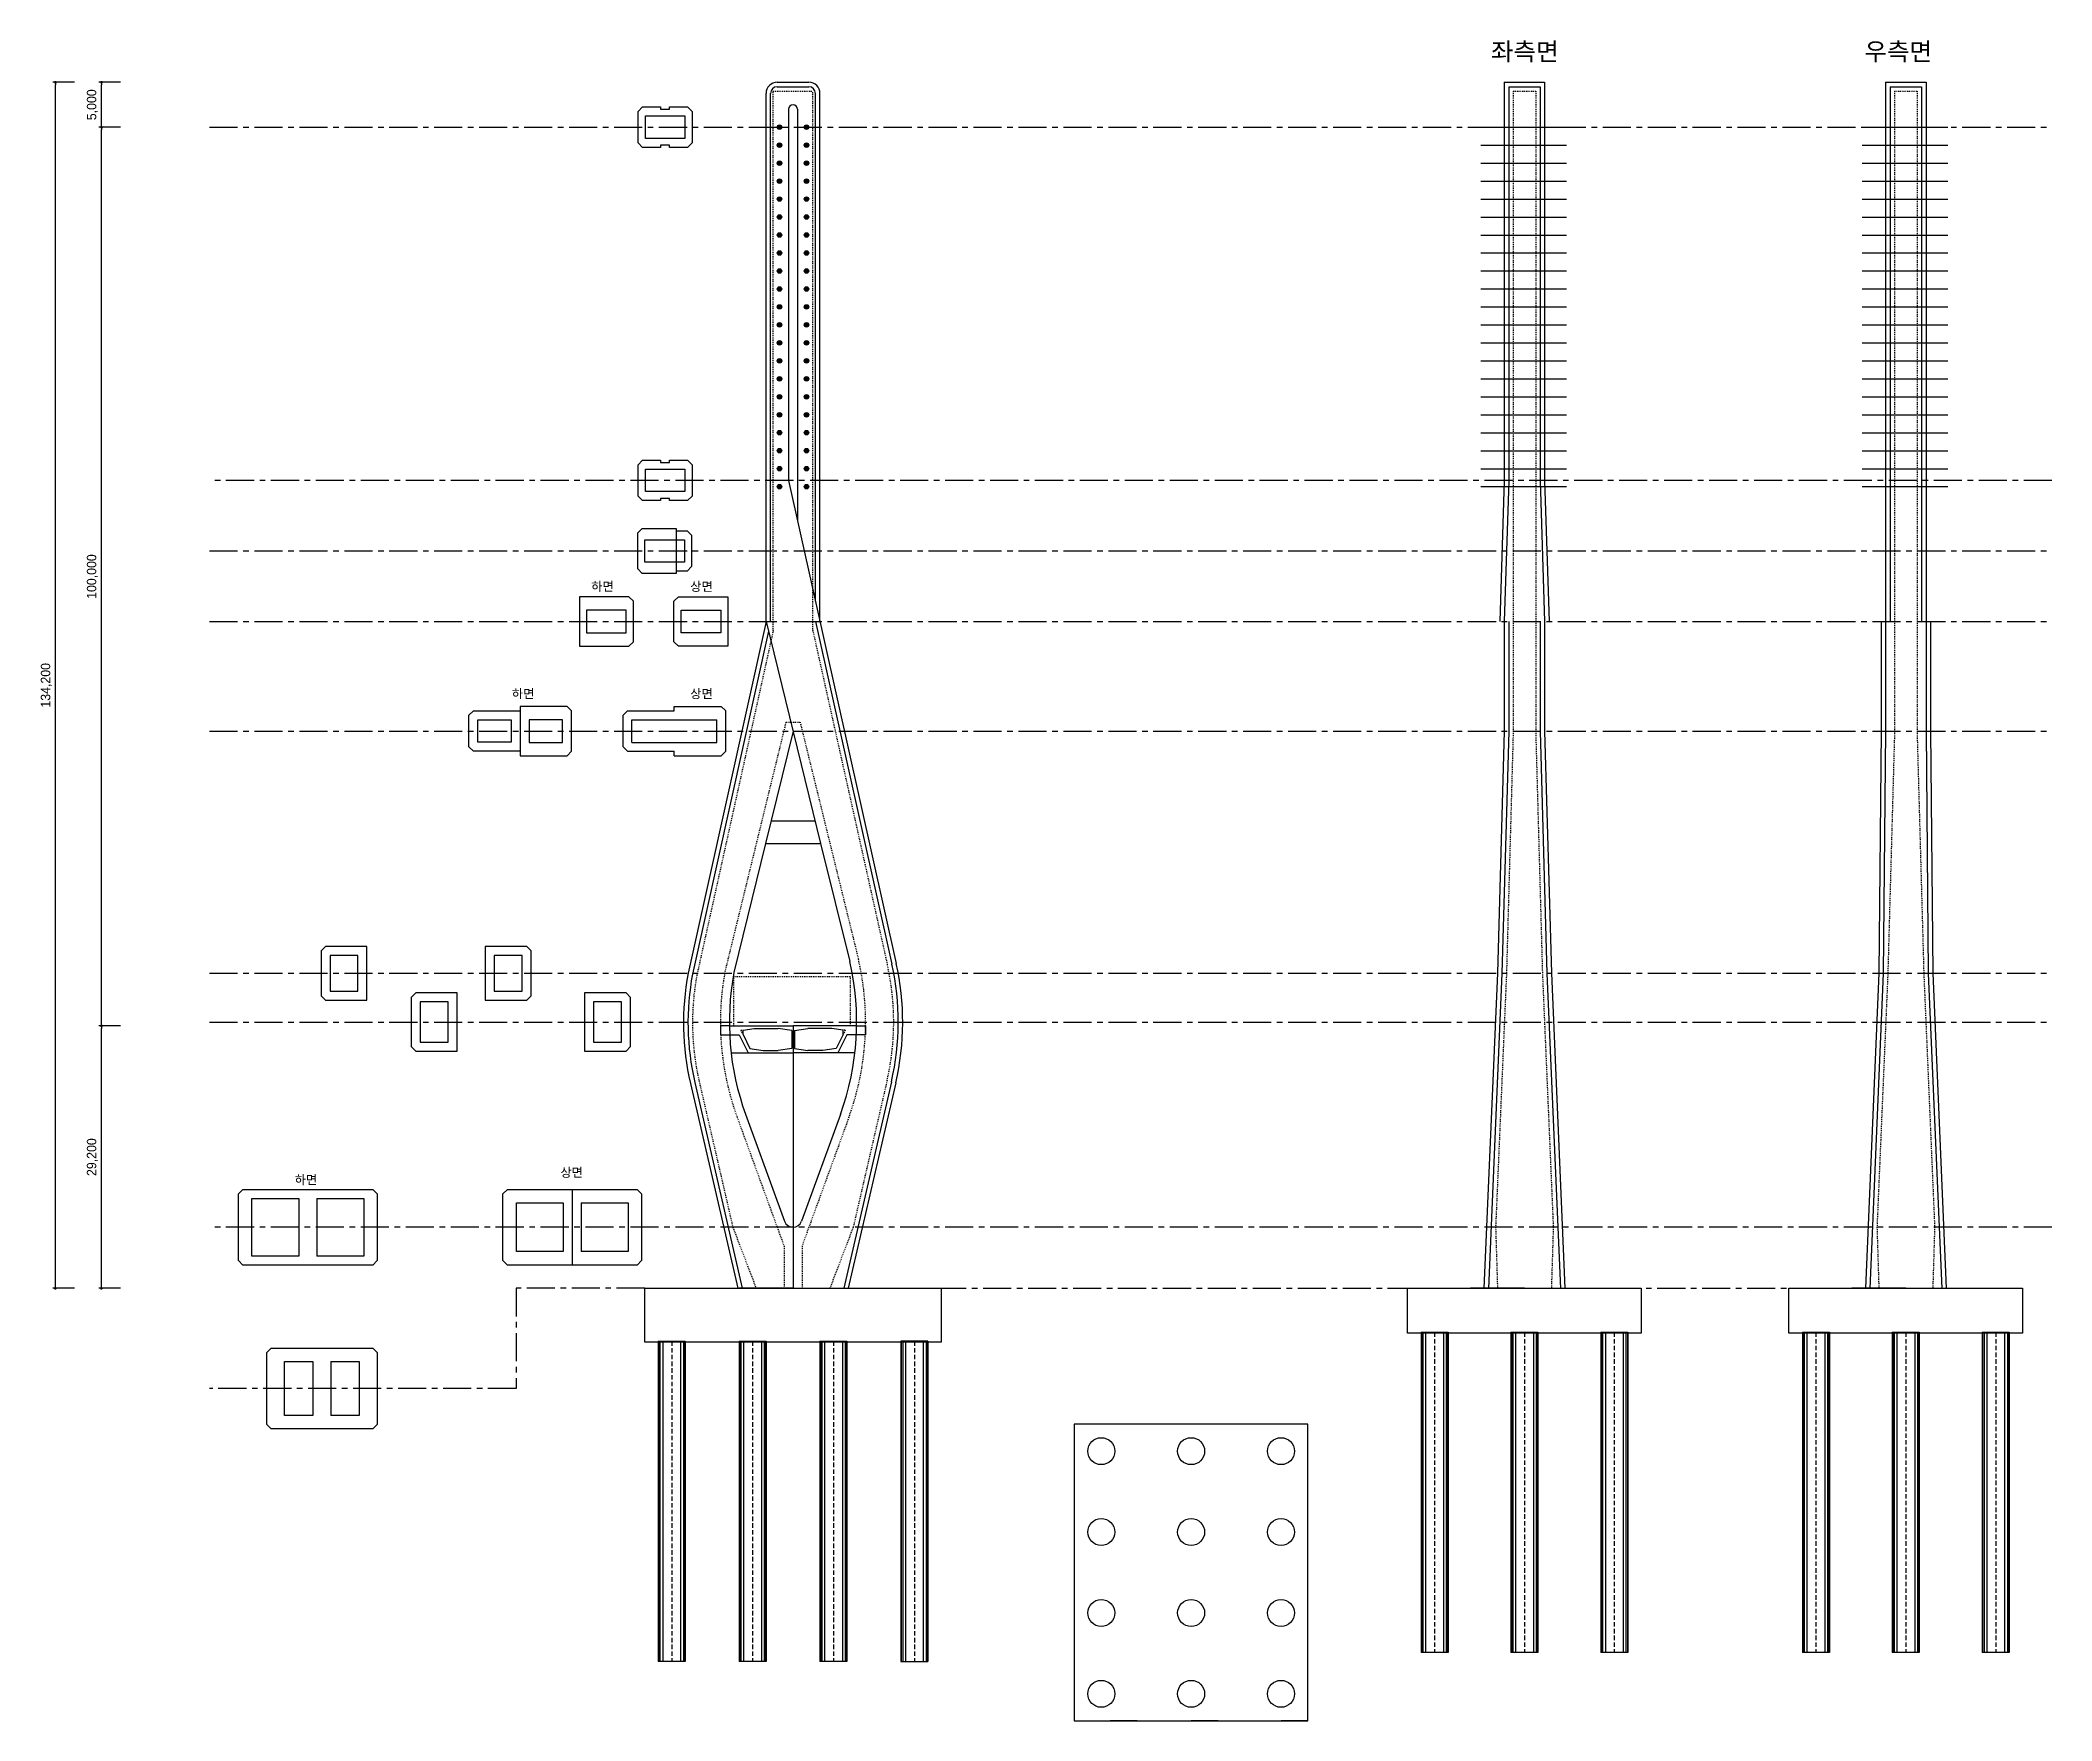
# Model space of a CAD drawing. Header units: millimetres. Extents: x 1989 to 2213, y 1709 to 1896.
import ezdxf

# ---------------------------------------------------------------- set-up
doc = ezdxf.new("R2010")
doc.units = ezdxf.units.MM
for name, pattern in [('A-DASHD01', [0.75, 0.5, -0.25]), ('CENTER', [2, 1.25, -0.25, 0.25, -0.25]), ('D_CENTER', [1.85, 1.5, -0.15, 0.05, -0.15]), ('HIDDEN', [0.375, 0.25, -0.125])]:
    doc.linetypes.add(name, pattern=pattern)
for name, color, linetype in [("000-구조-con'c-01", 4, 'Continuous'), ('CS-CNTL', 1, 'D_CENTER'), ('CS-PATT', 1, 'Continuous'), ('CS-SYMB', 3, 'Continuous'), ('DIM', 1, 'Continuous'), ('DIM1', 1, 'Continuous'), ('T', 7, 'Continuous')]:
    doc.layers.add(name, color=color, linetype=linetype)
doc.styles.add('돋움', font='Dotum.TTF')
doc.dimstyles.new('일반도면_0100', dxfattribs={"dimscale": 0.003, "dimtxt": 350, "dimasz": 100, "dimexe": 100, "dimexo": 1000, "dimgap": 125, "dimtad": 1, "dimdec": 0, "dimlfac": 1000, "dimzin": 0, "dimdsep": 46, "dimlunit": 6, "dimtxsty": '돋움', "dimblk": 'DOT', "dimcen": -500, "dimclrd": 1, "dimclre": 1, "dimclrt": 2, "dimadec": 8, "dimazin": 0, "dimtfac": 1, "dimtdec": 0, "dimtix": 1, "dimtmove": 2, "dimatfit": 3, "dimfxl": 1, "dimtolj": 1, "dimtzin": 0, "dimarcsym": 0})

# ---------------------------------------------------------------- blocks, each defined once
blk = doc.blocks.new('_Dot')
at = {"layer": 'DIM'}
blk.add_line((0, 0), (-1, 0), dxfattribs=at)
at = {"layer": 'DIM', "const_width": 0.5}
blk.add_lwpolyline([(-0.25, 0, 1), (0.25, 0, 1)], format="xyb", close=True, dxfattribs=at)
blk = doc.blocks.new('*D7')
at = {"layer": 'DIM1', "color": 1, "lineweight": -2, "transparency": 16777216}
for p, q in [((1998.12, 1786.34), (1995.71, 1786.34)), ((1996.01, 1757.44), (1996.01, 1786.04)), ((1998.12, 1757.14), (1995.71, 1757.14))]:
    blk.add_line(p, q, dxfattribs=at)
at = {"layer": 'DIM1', "color": 1, "lineweight": -2, "transparency": 16777216, "xscale": 0.3, "yscale": 0.3, "zscale": 0.3}
for p, rotation in [((1996.01, 1786.34), 90), ((1996.01, 1757.14), 270)]:
    blk.add_blockref('_Dot', p, dxfattribs=dict(at, rotation=rotation))
at = {"layer": 'DIM1', "color": 2, "transparency": 16777216, "insert": (1995.01, 1771.74), "char_height": 1.05, "attachment_point": 5, "rotation": 90, "style": '돋움'}
blk.add_mtext('\\A1;29,200', dxfattribs=at)
blk = doc.blocks.new('*D8')
at = {"layer": 'DIM1', "color": 1, "lineweight": -2, "transparency": 16777216}
for p, q in [((1998.12, 1891.34), (1995.71, 1891.34)), ((1996.01, 1886.64), (1996.01, 1891.04)), ((1998.12, 1886.34), (1995.71, 1886.34))]:
    blk.add_line(p, q, dxfattribs=at)
at = {"layer": 'DIM1', "color": 1, "lineweight": -2, "transparency": 16777216, "xscale": 0.3, "yscale": 0.3, "zscale": 0.3}
for p, rotation in [((1996.01, 1891.34), 90), ((1996.01, 1886.34), 270)]:
    blk.add_blockref('_Dot', p, dxfattribs=dict(at, rotation=rotation))
at = {"layer": 'DIM1', "color": 2, "transparency": 16777216, "insert": (1995.01, 1888.84), "char_height": 1.05, "attachment_point": 5, "rotation": 90, "style": '돋움'}
blk.add_mtext('\\A1;5,000', dxfattribs=at)
blk = doc.blocks.new('*D9')
at = {"layer": 'DIM1', "color": 1, "lineweight": -2, "transparency": 16777216}
for p, q in [((1993.01, 1891.34), (1990.59, 1891.34)), ((1990.89, 1757.44), (1990.89, 1891.04)), ((1993.01, 1757.14), (1990.59, 1757.14))]:
    blk.add_line(p, q, dxfattribs=at)
at = {"layer": 'DIM1', "color": 1, "lineweight": -2, "transparency": 16777216, "xscale": 0.3, "yscale": 0.3, "zscale": 0.3}
for p, rotation in [((1990.89, 1891.34), 90), ((1990.89, 1757.14), 270)]:
    blk.add_blockref('_Dot', p, dxfattribs=dict(at, rotation=rotation))
at = {"layer": 'DIM1', "color": 2, "transparency": 16777216, "insert": (1989.89, 1824.24), "char_height": 1.05, "attachment_point": 5, "rotation": 90, "style": '돋움'}
blk.add_mtext('\\A1;134,200', dxfattribs=at)
blk = doc.blocks.new('*D10')
at = {"layer": 'DIM1', "color": 1, "lineweight": -2, "transparency": 16777216}
for p, q in [((1998.12, 1886.34), (1995.71, 1886.34)), ((1996.01, 1786.64), (1996.01, 1886.04)), ((1998.12, 1786.34), (1995.71, 1786.34))]:
    blk.add_line(p, q, dxfattribs=at)
at = {"layer": 'DIM1', "color": 1, "lineweight": -2, "transparency": 16777216, "xscale": 0.3, "yscale": 0.3, "zscale": 0.3}
for p, rotation in [((1996.01, 1886.34), 90), ((1996.01, 1786.34), 270)]:
    blk.add_blockref('_Dot', p, dxfattribs=dict(at, rotation=rotation))
at = {"layer": 'DIM1', "color": 2, "transparency": 16777216, "insert": (1995.01, 1836.34), "char_height": 1.05, "attachment_point": 5, "rotation": 90, "style": '돋움'}
blk.add_mtext('\\A1;100,000', dxfattribs=at)

msp = doc.modelspace()

# ---------------------------------------------------------------- hatches: boundary and pattern name
h = msp.add_hatch(color=6)
h.dxf.hatch_style = 1
edge = h.paths.add_edge_path()
edge.add_arc((2071.4516, 1886.3447), 0.25, 0, 360)
h = msp.add_hatch(color=6)
h.dxf.hatch_style = 1
edge = h.paths.add_edge_path()
edge.add_arc((2074.4516, 1886.3447), 0.25, 0, 360)
h = msp.add_hatch(color=6)
h.dxf.hatch_style = 1
edge = h.paths.add_edge_path()
edge.add_arc((2071.4516, 1884.3447), 0.25, 0, 360)
h = msp.add_hatch(color=6)
h.dxf.hatch_style = 1
edge = h.paths.add_edge_path()
edge.add_arc((2074.4516, 1884.3447), 0.25, 180, 540, ccw=False)
h = msp.add_hatch(color=6)
h.dxf.hatch_style = 1
edge = h.paths.add_edge_path()
edge.add_arc((2071.4516, 1882.3447), 0.25, 0, 360)
h = msp.add_hatch(color=6)
h.dxf.hatch_style = 1
edge = h.paths.add_edge_path()
edge.add_arc((2074.4516, 1882.3447), 0.25, 180, 540, ccw=False)
h = msp.add_hatch(color=6)
h.dxf.hatch_style = 1
edge = h.paths.add_edge_path()
edge.add_arc((2071.4516, 1880.3447), 0.25, 0, 360)
h = msp.add_hatch(color=6)
h.dxf.hatch_style = 1
edge = h.paths.add_edge_path()
edge.add_arc((2074.4516, 1880.3447), 0.25, 180, 540, ccw=False)
h = msp.add_hatch(color=6)
h.dxf.hatch_style = 1
edge = h.paths.add_edge_path()
edge.add_arc((2071.4516, 1878.3447), 0.25, 0, 360)
h = msp.add_hatch(color=6)
h.dxf.hatch_style = 1
edge = h.paths.add_edge_path()
edge.add_arc((2074.4516, 1878.3447), 0.25, 180, 540, ccw=False)
h = msp.add_hatch(color=6)
h.dxf.hatch_style = 1
edge = h.paths.add_edge_path()
edge.add_arc((2071.4516, 1876.3447), 0.25, 0, 360)
h = msp.add_hatch(color=6)
h.dxf.hatch_style = 1
edge = h.paths.add_edge_path()
edge.add_arc((2074.4516, 1876.3447), 0.25, 180, 540, ccw=False)
h = msp.add_hatch(color=6)
h.dxf.hatch_style = 1
edge = h.paths.add_edge_path()
edge.add_arc((2071.4516, 1874.3447), 0.25, 0, 360)
h = msp.add_hatch(color=6)
h.dxf.hatch_style = 1
edge = h.paths.add_edge_path()
edge.add_arc((2074.4516, 1874.3447), 0.25, 180, 540, ccw=False)
h = msp.add_hatch(color=6)
h.dxf.hatch_style = 1
edge = h.paths.add_edge_path()
edge.add_arc((2071.4516, 1872.3447), 0.25, 0, 360)
h = msp.add_hatch(color=6)
h.dxf.hatch_style = 1
edge = h.paths.add_edge_path()
edge.add_arc((2074.4516, 1872.3447), 0.25, 180, 540, ccw=False)
h = msp.add_hatch(color=6)
h.dxf.hatch_style = 1
edge = h.paths.add_edge_path()
edge.add_arc((2071.4516, 1870.3447), 0.25, 0, 360)
h = msp.add_hatch(color=6)
h.dxf.hatch_style = 1
edge = h.paths.add_edge_path()
edge.add_arc((2074.4516, 1870.3447), 0.25, 180, 540, ccw=False)
h = msp.add_hatch(color=6)
h.dxf.hatch_style = 1
edge = h.paths.add_edge_path()
edge.add_arc((2071.4516, 1868.3447), 0.25, 0, 360)
h = msp.add_hatch(color=6)
h.dxf.hatch_style = 1
edge = h.paths.add_edge_path()
edge.add_arc((2071.4516, 1866.3447), 0.25, 0, 360)
h = msp.add_hatch(color=6)
h.dxf.hatch_style = 1
edge = h.paths.add_edge_path()
edge.add_arc((2074.4516, 1868.3447), 0.25, 180, 540, ccw=False)
h = msp.add_hatch(color=6)
h.dxf.hatch_style = 1
edge = h.paths.add_edge_path()
edge.add_arc((2074.4516, 1866.3447), 0.25, 180, 540, ccw=False)
h = msp.add_hatch(color=6)
h.dxf.hatch_style = 1
edge = h.paths.add_edge_path()
edge.add_arc((2071.4516, 1864.3447), 0.25, 0, 360)
h = msp.add_hatch(color=6)
h.dxf.hatch_style = 1
edge = h.paths.add_edge_path()
edge.add_arc((2074.4516, 1864.3447), 0.25, 180, 540, ccw=False)
h = msp.add_hatch(color=6)
h.dxf.hatch_style = 1
edge = h.paths.add_edge_path()
edge.add_arc((2071.4516, 1862.3447), 0.25, 0, 360)
h = msp.add_hatch(color=6)
h.dxf.hatch_style = 1
edge = h.paths.add_edge_path()
edge.add_arc((2074.4516, 1862.3447), 0.25, 180, 540, ccw=False)
h = msp.add_hatch(color=6)
h.dxf.hatch_style = 1
edge = h.paths.add_edge_path()
edge.add_arc((2071.4516, 1860.3447), 0.25, 0, 360)
h = msp.add_hatch(color=6)
h.dxf.hatch_style = 1
edge = h.paths.add_edge_path()
edge.add_arc((2074.4516, 1860.3447), 0.25, 180, 540, ccw=False)
h = msp.add_hatch(color=6)
h.dxf.hatch_style = 1
edge = h.paths.add_edge_path()
edge.add_arc((2071.4516, 1858.3447), 0.25, 0, 360)
h = msp.add_hatch(color=6)
h.dxf.hatch_style = 1
edge = h.paths.add_edge_path()
edge.add_arc((2074.4516, 1858.3447), 0.25, 180, 540, ccw=False)
h = msp.add_hatch(color=6)
h.dxf.hatch_style = 1
edge = h.paths.add_edge_path()
edge.add_arc((2071.4516, 1856.3447), 0.25, 0, 360)
h = msp.add_hatch(color=6)
h.dxf.hatch_style = 1
edge = h.paths.add_edge_path()
edge.add_arc((2074.4516, 1856.3447), 0.25, 180, 540, ccw=False)
h = msp.add_hatch(color=6)
h.dxf.hatch_style = 1
edge = h.paths.add_edge_path()
edge.add_arc((2071.4516, 1854.3447), 0.25, 0, 360)
h = msp.add_hatch(color=6)
h.dxf.hatch_style = 1
edge = h.paths.add_edge_path()
edge.add_arc((2074.4516, 1854.3447), 0.25, 180, 540, ccw=False)
h = msp.add_hatch(color=6)
h.dxf.hatch_style = 1
edge = h.paths.add_edge_path()
edge.add_arc((2071.4516, 1852.3447), 0.25, 0, 360)
h = msp.add_hatch(color=6)
h.dxf.hatch_style = 1
edge = h.paths.add_edge_path()
edge.add_arc((2074.4516, 1852.3447), 0.25, 180, 540, ccw=False)
h = msp.add_hatch(color=6)
h.dxf.hatch_style = 1
edge = h.paths.add_edge_path()
edge.add_arc((2071.4516, 1850.3447), 0.25, 0, 360)
h = msp.add_hatch(color=6)
h.dxf.hatch_style = 1
edge = h.paths.add_edge_path()
edge.add_arc((2071.4516, 1848.3447), 0.25, 0, 360)
h = msp.add_hatch(color=6)
h.dxf.hatch_style = 1
edge = h.paths.add_edge_path()
edge.add_arc((2074.4516, 1850.3447), 0.25, 180, 540, ccw=False)
h = msp.add_hatch(color=6)
h.dxf.hatch_style = 1
edge = h.paths.add_edge_path()
edge.add_arc((2074.4516, 1848.3447), 0.25, 180, 540, ccw=False)
h = msp.add_hatch(color=6)
h.dxf.hatch_style = 1
edge = h.paths.add_edge_path()
edge.add_arc((2071.4516, 1846.3447), 0.25, 0, 360)
h = msp.add_hatch(color=6)
h.dxf.hatch_style = 1
edge = h.paths.add_edge_path()
edge.add_arc((2074.4516, 1846.3447), 0.25, 180, 540, ccw=False)

# ---------------------------------------------------------------- linework, layer by layer
for p, q in [((2071.2016, 1891.3447), (2074.7016, 1891.3447)), ((2152.0744, 1891.3447), (2152.0744, 1847.0389)), ((2152.0744, 1891.3447), (2156.5744, 1891.3447)), ((2156.5744, 1891.3447), (2156.5744, 1847.0389)), ((2194.5025, 1891.3447), (2194.5025, 1831.3447)), ((2194.5025, 1891.3447), (2199.0025, 1891.3447)), ((2199.0025, 1891.3447), (2199.0025, 1831.3447)), ((2069.9516, 1831.3447), (2069.9516, 1890.0947)), ((2070.4516, 1831.3447), (2070.4516, 1890.0947)), ((2071.2016, 1890.8447), (2074.7016, 1890.8447)), ((2075.4516, 1833.5867), (2075.4516, 1890.0947)), ((2075.9516, 1831.3447), (2075.9516, 1890.0947)), ((2152.5744, 1890.8447), (2152.5744, 1847.0389)), ((2152.5744, 1890.8447), (2156.0744, 1890.8447)), ((2156.0744, 1890.8447), (2156.0744, 1847.0389)), ((2195.0025, 1890.8447), (2195.0025, 1831.3447)), ((2195.0025, 1890.8447), (2198.5025, 1890.8447)), ((2198.5025, 1890.8447), (2198.5025, 1831.3447)), ((2056.5231, 1886.3447), (2056.5231, 1887.5947)), ((2056.5231, 1887.5947), (2060.9231, 1887.5947)), ((2060.9231, 1887.5947), (2060.9231, 1886.3447)), ((2072.4516, 1888.3447), (2072.4516, 1847.0389)), ((2073.4516, 1888.3447), (2073.4516, 1842.5549)), ((2056.5231, 1885.0947), (2056.5231, 1886.3447)), ((2060.9231, 1885.0947), (2056.5231, 1885.0947)), ((2060.9231, 1886.3447), (2060.9231, 1885.0947)), ((2069.4516, 1886.3447), (2072.4516, 1886.3447)), ((2056.5231, 1847.0389), (2056.5231, 1848.2889)), ((2056.5231, 1848.2889), (2060.9231, 1848.2889)), ((2056.5231, 1845.7889), (2056.5231, 1847.0389)), ((2060.9231, 1848.2889), (2060.9231, 1847.0389)), ((2060.9231, 1847.0389), (2060.9231, 1845.7889)), ((2072.4516, 1847.0389), (2084.4356, 1793.3018)), ((2152.0744, 1847.0389), (2151.5744, 1831.3447)), ((2152.5741, 1847.023), (2152.0741, 1831.3288)), ((2156.0746, 1847.023), (2156.5746, 1831.3288)), ((2156.5744, 1847.0389), (2157.0744, 1831.3447)), ((2060.9231, 1845.7889), (2056.5231, 1845.7889)), ((2055.675, 1841.1918), (2056.175, 1841.6918)), ((2055.675, 1839.1918), (2055.675, 1841.1918)), ((2056.175, 1841.6918), (2059.95, 1841.6918)), ((2056.475, 1839.1918), (2056.475, 1840.4418)), ((2056.475, 1840.4418), (2059.95, 1840.4418)), ((2059.95, 1841.6918), (2059.95, 1836.6918)), ((2059.95, 1841.4418), (2061.175, 1841.4418)), ((2059.95, 1840.4418), (2060.875, 1840.4418)), ((2060.875, 1840.4418), (2060.875, 1839.1918)), ((2061.175, 1841.4418), (2061.675, 1840.9418)), ((2061.675, 1840.9418), (2061.675, 1839.1918)), ((2055.675, 1837.1918), (2055.675, 1839.1918)), ((2056.475, 1837.9418), (2056.475, 1839.1918)), ((2059.95, 1837.9418), (2056.475, 1837.9418)), ((2060.875, 1837.9418), (2059.95, 1837.9418)), ((2060.875, 1839.1918), (2060.875, 1837.9418)), ((2061.675, 1837.4418), (2061.175, 1836.9418)), ((2061.675, 1839.1918), (2061.675, 1837.4418)), ((2056.175, 1836.6918), (2055.675, 1837.1918)), ((2059.95, 1836.6918), (2056.175, 1836.6918)), ((2061.175, 1836.9418), (2059.95, 1836.9418)), ((2054.6869, 1834.0947), (2049.1869, 1834.0947)), ((2049.1869, 1834.0947), (2049.1869, 1831.3447)), ((2055.1869, 1833.5947), (2054.6869, 1834.0947)), ((2055.1869, 1831.3447), (2055.1869, 1833.5947)), ((2059.7063, 1833.5947), (2060.2063, 1834.0947)), ((2059.7063, 1831.3447), (2059.7063, 1833.5947)), ((2060.2063, 1834.0947), (2065.7063, 1834.0947)), ((2065.7063, 1834.0947), (2065.7063, 1831.3447)), ((2049.1869, 1831.3447), (2049.1869, 1828.5947)), ((2049.9869, 1832.5947), (2049.9869, 1831.3447)), ((2054.3869, 1832.5947), (2049.9869, 1832.5947)), ((2049.9869, 1831.3447), (2049.9869, 1830.0947)), ((2054.3869, 1831.3447), (2054.3869, 1832.5947)), ((2054.3869, 1830.0947), (2054.3869, 1831.3447)), ((2055.1869, 1829.0947), (2055.1869, 1831.3447)), ((2059.7063, 1829.0947), (2059.7063, 1831.3447)), ((2060.5063, 1831.3447), (2060.5063, 1832.5947)), ((2060.5063, 1832.5947), (2064.9063, 1832.5947)), ((2060.5063, 1830.0947), (2060.5063, 1831.3447)), ((2069.9516, 1831.3447), (2061.2769, 1792.1922)), ((2064.9063, 1832.5947), (2064.9063, 1831.3447)), ((2064.9063, 1831.3447), (2064.9063, 1830.0947)), ((2065.7063, 1831.3447), (2065.7063, 1828.5947)), ((2069.9516, 1831.3447), (2076.0268, 1806.6502)), ((2075.4394, 1831.3447), (2083.9476, 1793.193)), ((2152.0744, 1831.3447), (2152.0744, 1819.1502)), ((2152.5744, 1831.3447), (2152.5744, 1819.1502)), ((2156.0744, 1831.3447), (2156.0744, 1819.1502)), ((2156.5744, 1831.3447), (2156.5744, 1819.1502)), ((2194.0025, 1831.3447), (2194.0025, 1819.1502)), ((2194.5025, 1831.3447), (2194.5025, 1819.1502)), ((2199.0025, 1831.3447), (2199.0025, 1819.1502)), ((2199.5025, 1831.3447), (2199.5025, 1819.1502)), ((2049.1869, 1828.5947), (2054.6869, 1828.5947)), ((2049.9869, 1830.0947), (2054.3869, 1830.0947)), ((2054.6869, 1828.5947), (2055.1869, 1829.0947)), ((2060.2063, 1828.5947), (2059.7063, 1829.0947)), ((2065.7063, 1828.5947), (2060.2063, 1828.5947)), ((2064.9063, 1830.0947), (2060.5063, 1830.0947)), ((2070.2211, 1830.2494), (2061.7651, 1792.0841)), ((2059.7401, 1821.4002), (2059.7401, 1821.9002)), ((2059.7401, 1821.9002), (2064.9601, 1821.9002)), ((2064.9601, 1821.9002), (2065.4601, 1821.4002)), ((2054.0381, 1820.9002), (2054.5381, 1821.4002)), ((2054.0381, 1817.4002), (2054.0381, 1820.9002)), ((2054.5381, 1821.4002), (2059.7401, 1821.4002)), ((2055.0381, 1820.4002), (2064.4601, 1820.4002)), ((2055.0381, 1817.8866), (2055.0381, 1820.4002)), ((2064.4601, 1817.8866), (2064.4601, 1820.4002)), ((2065.4601, 1816.9002), (2065.4601, 1821.4002)), ((2054.0381, 1817.4002), (2054.5381, 1816.9002)), ((2055.0381, 1817.8866), (2064.4601, 1817.8866)), ((2072.9516, 1819.1502), (2069.8946, 1806.6502)), ((2152.0744, 1819.1502), (2151.3244, 1792.1922)), ((2152.5742, 1819.1363), (2151.8242, 1792.1783)), ((2156.0746, 1819.1363), (2156.8246, 1792.1783)), ((2156.5744, 1819.1502), (2157.3244, 1792.1922)), ((2194.0025, 1819.1502), (2193.7525, 1792.1922)), ((2194.5024, 1819.1456), (2194.2524, 1792.1876)), ((2199.0025, 1819.1456), (2199.2525, 1792.1876)), ((2199.5025, 1819.1502), (2199.7525, 1792.1922)), ((2054.5381, 1816.9002), (2059.7401, 1816.9002)), ((2059.7401, 1816.4002), (2059.7401, 1816.9002)), ((2059.7401, 1816.4002), (2064.9601, 1816.4002)), ((2064.9601, 1816.4002), (2065.4601, 1816.9002)), ((2070.506, 1809.1502), (2075.4118, 1809.1502)), ((2069.8946, 1806.6502), (2066.378, 1792.2712)), ((2069.8946, 1806.6502), (2076.0268, 1806.6502)), ((2076.0268, 1806.6502), (2079.2611, 1793.5033)), ((2151.3244, 1792.1922), (2149.8244, 1757.1447)), ((2151.8239, 1792.1708), (2150.3239, 1757.1233)), ((2156.8248, 1792.1708), (2158.3248, 1757.1233)), ((2157.3244, 1792.1922), (2158.8244, 1757.1447)), ((2193.7525, 1792.1986), (2192.2525, 1757.1447)), ((2194.2521, 1792.1772), (2192.752, 1757.1233)), ((2199.2529, 1792.1708), (2200.7529, 1757.1233)), ((2199.7525, 1792.1922), (2201.2525, 1757.1447)), ((2065.9516, 1786.3447), (2064.9016, 1786.3447)), ((2064.9016, 1786.3447), (2064.9016, 1785.3447)), ((2065.9516, 1786.3447), (2072.9516, 1786.3447)), ((2067.3877, 1785.878), (2068.6377, 1786.0447)), ((2067.3877, 1785.367), (2067.3877, 1785.878)), ((2068.6377, 1786.0447), (2071.2766, 1786.0447)), ((2072.8016, 1785.8447), (2071.3016, 1786.0447)), ((2079.9516, 1786.3447), (2072.9516, 1786.3447)), ((2072.9516, 1786.3447), (2072.9516, 1757.1447)), ((2073.1017, 1785.8435), (2074.6017, 1786.0435)), ((2077.2658, 1786.0447), (2074.6017, 1786.0435)), ((2078.5156, 1785.878), (2077.2656, 1786.0447)), ((2078.5156, 1785.367), (2078.5156, 1785.878)), ((2079.9516, 1786.3447), (2081.0016, 1786.3447)), ((2081.0016, 1786.3447), (2081.0016, 1785.3447)), ((2064.9016, 1785.3447), (2066.9516, 1785.3447)), ((2066.9516, 1785.3447), (2067.9516, 1783.3447)), ((2067.3877, 1785.367), (2068.1539, 1783.8345)), ((2068.1489, 1783.8447), (2069.6489, 1783.5947)), ((2072.8016, 1783.8447), (2071.3016, 1783.5947)), ((2072.8016, 1785.8447), (2072.8016, 1783.8447)), ((2073.1017, 1785.8435), (2073.1017, 1783.8447)), ((2073.1017, 1783.8447), (2074.6017, 1783.5947)), ((2077.7544, 1783.8447), (2076.2544, 1783.5947)), ((2078.5156, 1785.367), (2077.7544, 1783.8447)), ((2078.9516, 1785.3447), (2077.9516, 1783.3447)), ((2081.0016, 1785.3447), (2078.9516, 1785.3447)), ((2066.0646, 1783.3447), (2072.9516, 1783.3447)), ((2069.6489, 1783.5947), (2071.3016, 1783.5947)), ((2079.8356, 1783.3447), (2072.9516, 1783.3447)), ((2076.2544, 1783.5947), (2074.6017, 1783.5947)), ((2061.5366, 1779.9397), (2066.7992, 1757.1447)), ((2062.0238, 1780.0521), (2067.3124, 1757.1447)), ((2083.8989, 1780.1358), (2078.5909, 1757.1447)), ((2084.386, 1780.0233), (2079.1041, 1757.1447)), ((2072.9516, 1777.8447), (2072.9516, 1761.8447)), ((2067.678, 1776.5066), (2072.012, 1764.5991)), ((2078.2208, 1776.4942), (2073.8913, 1764.5991)), ((2048.3917, 1768.1501), (2048.3917, 1759.7321)), ((2017.9752, 1767.1501), (2017.9752, 1760.7321)), ((2019.9752, 1767.1501), (2019.9752, 1760.7321)), ((2047.3917, 1766.6501), (2047.3917, 1761.2321)), ((2049.3917, 1766.6501), (2049.3917, 1761.2321)), ((2072.9516, 1757.1447), (2066.9516, 1757.1447)), ((2066.9516, 1757.1447), (2069.4516, 1757.1447)), ((2072.9516, 1757.1447), (2078.9516, 1757.1447)), ((2154.3244, 1757.1447), (2148.3244, 1757.1447)), ((2148.3244, 1757.1447), (2150.8244, 1757.1447)), ((2154.3244, 1757.1447), (2160.3244, 1757.1447)), ((2196.7525, 1757.1447), (2190.7525, 1757.1447)), ((2190.7525, 1757.1447), (2193.2525, 1757.1447)), ((2196.7525, 1757.1447), (2202.7525, 1757.1447)), ((2019.5452, 1748.9911), (2019.5452, 1742.9911)), ((2021.5452, 1748.9911), (2021.5452, 1742.9911)), ((2111.2431, 1709.0203), (2108.2431, 1709.0203)), ((2120.2431, 1709.0203), (2117.2431, 1709.0203)), ((2130.2431, 1709.0203), (2127.2431, 1709.0203))]:
    msp.add_line(p, q)
at = {"color": 1, "linetype": 'HIDDEN', "ltscale": 0.05}
for p, q in [((2070.7516, 1830.3325), (2070.7516, 1890.3447)), ((2070.7516, 1890.3447), (2075.1516, 1890.3447)), ((2075.1516, 1830.3377), (2075.1516, 1890.3447)), ((2153.0744, 1890.3447), (2153.0744, 1831.3447)), ((2153.0744, 1890.3447), (2155.5744, 1890.3447)), ((2155.5744, 1890.3447), (2155.5744, 1831.3447)), ((2195.5025, 1890.3447), (2195.5025, 1819.1502)), ((2195.5025, 1890.3447), (2198.0025, 1890.3447)), ((2198.0025, 1890.3447), (2198.0025, 1819.1502)), ((2153.0744, 1831.3447), (2153.0744, 1819.1502)), ((2155.5744, 1831.3447), (2155.5744, 1819.1502)), ((2070.7516, 1830.3325), (2062.2532, 1791.9759)), ((2075.1516, 1830.3377), (2083.4596, 1793.0842)), ((2072.1667, 1820.1502), (2068.9232, 1806.8878)), ((2072.1667, 1820.1502), (2073.7355, 1820.1502)), ((2073.7355, 1820.1502), (2076.9979, 1806.8891)), ((2153.074, 1819.1224), (2152.324, 1792.1644)), ((2155.5747, 1819.1224), (2156.3247, 1792.1644)), ((2195.5025, 1819.141), (2194.7524, 1792.1829)), ((2198.0025, 1819.141), (2198.7525, 1792.1829)), ((2068.9232, 1806.8878), (2065.4066, 1792.5088)), ((2076.9979, 1806.8891), (2080.2322, 1793.7422)), ((2152.3234, 1792.1495), (2151.1162, 1763.9411)), ((2156.3253, 1792.1495), (2157.5326, 1763.9411)), ((2194.7516, 1792.1558), (2193.5442, 1763.9411)), ((2198.7534, 1792.1495), (2199.9607, 1763.9411)), ((2062.5109, 1780.1646), (2066.2564, 1763.9411)), ((2083.4117, 1780.2483), (2079.6469, 1763.9411)), ((2066.7383, 1776.1646), (2071.9516, 1761.841)), ((2079.1605, 1776.1522), (2073.9516, 1761.841)), ((2066.2564, 1763.9411), (2068.8518, 1757.1447)), ((2079.6469, 1763.9411), (2077.0515, 1757.1447)), ((2151.1162, 1763.9411), (2151.3257, 1757.1447)), ((2157.5326, 1763.9411), (2157.323, 1757.1447)), ((2193.5442, 1763.9411), (2193.7538, 1757.1447)), ((2199.9607, 1763.9411), (2199.7511, 1757.1447)), ((2071.9516, 1761.841), (2071.9516, 1757.1447)), ((2073.9516, 1761.841), (2073.9516, 1757.1447))]:
    msp.add_line(p, q, dxfattribs=at)
at = {"color": 3, "linetype": 'CENTER', "ltscale": 2.5}
for p, q in [((2008.0363, 1886.3447), (2212.9921, 1886.3447)), ((2212.9921, 1847.0389), (2008.0363, 1847.0389)), ((2008.0363, 1839.1918), (2212.9921, 1839.1918)), ((2008.0363, 1831.3447), (2212.9921, 1831.3447)), ((2008.0363, 1819.1502), (2212.9921, 1819.1502)), ((2008.0363, 1792.1922), (2212.9921, 1792.1922)), ((2008.0363, 1786.7719), (2212.9921, 1786.7719)), ((2212.9921, 1763.9411), (2008.0363, 1763.9411)), ((2056.4516, 1757.1447), (2042.1381, 1757.1447)), ((2042.1381, 1757.1447), (2042.1381, 1745.9911)), ((2079.1041, 1757.1447), (2207.4379, 1757.1447)), ((2042.1381, 1745.9911), (2008.0363, 1745.9911))]:
    msp.add_line(p, q, dxfattribs=at)
at = {"color": 1, "linetype": 'HIDDEN', "ltscale": 0.1}
for p, q in [((2066.3516, 1786.3447), (2066.3516, 1791.8447)), ((2066.3516, 1791.8447), (2079.3516, 1791.8447)), ((2079.3516, 1786.3747), (2079.3516, 1791.8447))]:
    msp.add_line(p, q, dxfattribs=at)
at = {"color": 253, "linetype": 'HIDDEN', "ltscale": 0.01}
for p, q in [((2067.1459, 1785.8507), (2067.3877, 1785.878)), ((2067.1459, 1785.8507), (2067.3877, 1785.367)), ((2078.7574, 1785.8507), (2078.5156, 1785.878)), ((2078.7574, 1785.8507), (2078.5156, 1785.367))]:
    msp.add_line(p, q, dxfattribs=at)
for points in [[(2061.7231, 1886.3447), (2061.7231, 1884.5947), (2061.2231, 1884.0947), (2059.2231, 1884.0947), (2059.2231, 1884.3447), (2058.2231, 1884.3447), (2058.2231, 1884.0947), (2056.2231, 1884.0947), (2055.7231, 1884.5947), (2055.7231, 1886.3447), (2055.7231, 1888.0947), (2056.2231, 1888.5947), (2058.2231, 1888.5947), (2058.2231, 1888.3447), (2059.2231, 1888.3447), (2059.2231, 1888.5947), (2061.2231, 1888.5947), (2061.7231, 1888.0947), (2061.7231, 1886.3447)], [(2061.7231, 1847.0389), (2061.7231, 1845.2889), (2061.2231, 1844.7889), (2059.2231, 1844.7889), (2059.2231, 1845.0389), (2058.2231, 1845.0389), (2058.2231, 1844.7889), (2056.2231, 1844.7889), (2055.7231, 1845.2889), (2055.7231, 1847.0389), (2055.7231, 1848.7889), (2056.2231, 1849.2889), (2058.2231, 1849.2889), (2058.2231, 1849.0389), (2059.2231, 1849.0389), (2059.2231, 1849.2889), (2061.2231, 1849.2889), (2061.7231, 1848.7889), (2061.7231, 1847.0389)], [(2017.9752, 1760.7321), (2012.7552, 1760.7321), (2012.7552, 1767.1501), (2017.9752, 1767.1501)], [(2019.9752, 1767.1501), (2025.1952, 1767.1501), (2025.1952, 1760.7321), (2019.9752, 1760.7321)], [(2047.3917, 1761.2321), (2042.1717, 1761.2321), (2042.1717, 1766.6501), (2047.3917, 1766.6501)], [(2049.3917, 1766.6501), (2054.6117, 1766.6501), (2054.6117, 1761.2321), (2049.3917, 1761.2321)], [(2019.5452, 1742.9911), (2016.3952, 1742.9911), (2016.3952, 1748.9911), (2019.5452, 1748.9911)], [(2021.5452, 1748.9911), (2024.6952, 1748.9911), (2024.6952, 1742.9911), (2021.5452, 1742.9911)]]:
    msp.add_lwpolyline(points)
for points in [[(2047.8144, 1821.9002), (2042.5944, 1821.9002), (2042.5944, 1816.4002), (2047.8144, 1816.4002), (2048.3144, 1816.9002), (2048.3144, 1821.4002)], [(2042.5944, 1816.9002), (2037.3944, 1816.9002), (2036.8944, 1817.4002), (2036.8944, 1820.9002), (2037.3944, 1821.4002), (2042.5944, 1821.4002)], [(2041.5944, 1817.9002), (2037.8944, 1817.9002), (2037.8944, 1820.4002), (2041.5944, 1820.4002)], [(2047.3144, 1820.4002), (2043.5944, 1820.4002), (2043.5944, 1817.8866), (2047.3144, 1817.8866)], [(2025.532, 1795.1922), (2020.946, 1795.1922), (2020.446, 1794.6922), (2020.446, 1789.6922), (2020.946, 1789.1922), (2025.532, 1789.1922)], [(2038.702, 1795.1922), (2038.702, 1789.1922), (2043.33, 1789.1922), (2043.83, 1789.6922), (2043.83, 1794.6922), (2043.33, 1795.1922)], [(2024.532, 1794.1922), (2021.446, 1794.1922), (2021.446, 1790.1922), (2024.532, 1790.1922)], [(2039.702, 1794.1922), (2039.702, 1790.1922), (2042.83, 1790.1922), (2042.83, 1794.1922)], [(2035.5859, 1790.0039), (2030.9859, 1790.0039), (2030.4859, 1789.5039), (2030.4859, 1784.0399), (2030.9859, 1783.5399), (2035.5859, 1783.5399)], [(2034.5719, 1789.0039), (2031.4859, 1789.0039), (2031.4859, 1784.5399), (2034.5719, 1784.5399)], [(2049.7469, 1790.0039), (2049.7469, 1783.5399), (2054.3719, 1783.5399), (2054.8719, 1784.0399), (2054.8719, 1789.5039), (2054.3719, 1790.0039)], [(2050.7469, 1789.0039), (2050.7469, 1784.5399), (2053.8719, 1784.5399), (2053.8719, 1789.0039)], [(2026.1952, 1759.7321), (2011.7552, 1759.7321), (2011.2552, 1760.2321), (2011.2552, 1767.6501), (2011.7552, 1768.1501), (2026.1952, 1768.1501), (2026.6952, 1767.6501), (2026.6952, 1760.2321)], [(2055.6117, 1759.7321), (2041.1717, 1759.7321), (2040.6717, 1760.2321), (2040.6717, 1767.6501), (2041.1717, 1768.1501), (2055.6117, 1768.1501), (2056.1117, 1767.6501), (2056.1117, 1760.2321)], [(2026.1952, 1741.4911), (2014.8952, 1741.4911), (2014.3952, 1741.9911), (2014.3952, 1749.9911), (2014.8952, 1750.4911), (2026.1952, 1750.4911), (2026.6952, 1749.9911), (2026.6952, 1741.9911)], [(2104.2431, 1742.0203), (2104.2431, 1709.0203), (2130.2431, 1709.0203), (2130.2431, 1742.0203)]]:
    msp.add_lwpolyline(points, close=True)
at = {"color": 6}
for centre in [(2071.4516, 1886.3447), (2074.4516, 1886.3447), (2071.4516, 1884.3447), (2074.4516, 1884.3447), (2071.4516, 1882.3447), (2074.4516, 1882.3447), (2071.4516, 1880.3447), (2074.4516, 1880.3447), (2071.4516, 1878.3447), (2074.4516, 1878.3447), (2071.4516, 1876.3447), (2074.4516, 1876.3447), (2071.4516, 1874.3447), (2074.4516, 1874.3447), (2071.4516, 1872.3447), (2074.4516, 1872.3447), (2071.4516, 1870.3447), (2074.4516, 1870.3447), (2071.4516, 1868.3447), (2071.4516, 1866.3447), (2074.4516, 1868.3447), (2074.4516, 1866.3447), (2071.4516, 1864.3447), (2074.4516, 1864.3447), (2071.4516, 1862.3447), (2074.4516, 1862.3447), (2071.4516, 1860.3447), (2074.4516, 1860.3447), (2071.4516, 1858.3447), (2074.4516, 1858.3447), (2071.4516, 1856.3447), (2074.4516, 1856.3447), (2071.4516, 1854.3447), (2074.4516, 1854.3447), (2071.4516, 1852.3447), (2074.4516, 1852.3447), (2071.4516, 1850.3447), (2071.4516, 1848.3447), (2074.4516, 1850.3447), (2074.4516, 1848.3447), (2071.4516, 1846.3447), (2074.4516, 1846.3447)]:
    msp.add_circle(centre, 0.25, dxfattribs=at)
for centre, radius, start, end in [((2071.2016, 1890.0947), 1.25, 90, 180), ((2074.7016, 1890.0947), 1.25, 0, 90), ((2071.2016, 1890.0947), 0.75, 90, 180), ((2072.9516, 1888.3447), 0.5, 0, 180), ((2074.7016, 1890.0947), 0.75, 0, 90), ((2050.03, 1786.7548), 30, 340, 13), ((2055.1549, 1786.7719), 29.5, 347, 12.5719), ((2055.1549, 1786.7719), 30, 347, 12.5719), ((2090.7677, 1786.6882), 30, 169.42822, 193), ((2090.7677, 1786.6882), 29.5, 169.42822, 193), ((2095.8688, 1786.7672), 30, 169.42822, 200), ((2072.9516, 1764.9411), 1, 200, 340)]:
    msp.add_arc(centre, radius, start, end)
at = {"color": 1, "linetype": 'HIDDEN', "ltscale": 0.05}
for centre, radius, start, end in [((2050.03, 1786.7548), 31, 340, 13), ((2055.1549, 1786.7719), 29, 347, 12.5719), ((2090.7677, 1786.6882), 29, 169.42822, 193), ((2095.8688, 1786.7672), 31, 169.42822, 200)]:
    msp.add_arc(centre, radius, start, end, dxfattribs=at)
at = {"layer": "000-구조-con'c-01"}
for points in [[(2056.4516, 1757.1447), (2089.4516, 1757.1447), (2089.4516, 1751.1447), (2056.4516, 1751.1447)], [(2141.3244, 1757.1447), (2167.3244, 1757.1447), (2167.3244, 1752.1447), (2141.3244, 1752.1447)], [(2183.7525, 1757.1447), (2209.7525, 1757.1447), (2209.7525, 1752.1447), (2183.7525, 1752.1447)]]:
    msp.add_lwpolyline(points, close=True, dxfattribs=at)
at = {"layer": 'CS-CNTL', "linetype": 'A-DASHD01'}
for p, q in [((2059.4516, 1751.2447), (2059.4516, 1715.6073)), ((2068.4516, 1751.2447), (2068.4516, 1715.6073)), ((2077.4516, 1751.2447), (2077.4516, 1715.6073)), ((2086.4516, 1751.2447), (2086.4516, 1715.6073)), ((2144.3244, 1752.2447), (2144.3244, 1716.6073)), ((2154.3244, 1752.2447), (2154.3244, 1716.6073)), ((2164.3244, 1752.2447), (2164.3244, 1716.6073)), ((2186.7525, 1752.2447), (2186.7525, 1716.6073)), ((2196.7525, 1752.2447), (2196.7525, 1716.6073)), ((2206.7525, 1752.2447), (2206.7525, 1716.6073))]:
    msp.add_line(p, q, dxfattribs=at)
at = {"layer": 'CS-PATT', "linetype": 'Continuous'}
for p, q in [((2057.9993, 1751.2447), (2057.9993, 1715.6073)), ((2058.1527, 1751.2447), (2058.1527, 1715.6073)), ((2058.4596, 1751.2447), (2058.4596, 1715.6073)), ((2060.4437, 1751.2447), (2060.4437, 1715.6073)), ((2060.7506, 1751.2447), (2060.7506, 1715.6073)), ((2060.904, 1751.2447), (2060.904, 1715.6073)), ((2066.9993, 1751.2447), (2066.9993, 1715.6073)), ((2067.1527, 1751.2447), (2067.1527, 1715.6073)), ((2067.4596, 1751.2447), (2067.4596, 1715.6073)), ((2069.4437, 1751.2447), (2069.4437, 1715.6073)), ((2069.7506, 1751.2447), (2069.7506, 1715.6073)), ((2069.904, 1751.2447), (2069.904, 1715.6073)), ((2075.9993, 1751.2447), (2075.9993, 1715.6073)), ((2076.1527, 1751.2447), (2076.1527, 1715.6073)), ((2076.4596, 1751.2447), (2076.4596, 1715.6073)), ((2078.4437, 1751.2447), (2078.4437, 1715.6073)), ((2078.7506, 1751.2447), (2078.7506, 1715.6073)), ((2078.904, 1751.2447), (2078.904, 1715.6073)), ((2084.9993, 1751.2447), (2084.9993, 1715.6073)), ((2085.1527, 1751.2447), (2085.1527, 1715.6073)), ((2085.4596, 1751.2447), (2085.4596, 1715.6073)), ((2087.4437, 1751.2447), (2087.4437, 1715.6073)), ((2087.7506, 1751.2447), (2087.7506, 1715.6073)), ((2087.904, 1751.2447), (2087.904, 1715.6073)), ((2142.872, 1752.2447), (2142.872, 1716.6073)), ((2143.0254, 1752.2447), (2143.0254, 1716.6073)), ((2143.3323, 1752.2447), (2143.3323, 1716.6073)), ((2145.3164, 1752.2447), (2145.3164, 1716.6073)), ((2145.6233, 1752.2447), (2145.6233, 1716.6073)), ((2145.7767, 1752.2447), (2145.7767, 1716.6073)), ((2152.872, 1752.2447), (2152.872, 1716.6073)), ((2153.0254, 1752.2447), (2153.0254, 1716.6073)), ((2153.3323, 1752.2447), (2153.3323, 1716.6073)), ((2155.3164, 1752.2447), (2155.3164, 1716.6073)), ((2155.6233, 1752.2447), (2155.6233, 1716.6073)), ((2155.7767, 1752.2447), (2155.7767, 1716.6073)), ((2162.872, 1752.2447), (2162.872, 1716.6073)), ((2163.0254, 1752.2447), (2163.0254, 1716.6073)), ((2163.3323, 1752.2447), (2163.3323, 1716.6073)), ((2165.3164, 1752.2447), (2165.3164, 1716.6073)), ((2165.6233, 1752.2447), (2165.6233, 1716.6073)), ((2165.7767, 1752.2447), (2165.7767, 1716.6073)), ((2185.3001, 1752.2447), (2185.3001, 1716.6073)), ((2185.4535, 1752.2447), (2185.4535, 1716.6073)), ((2185.7605, 1752.2447), (2185.7605, 1716.6073)), ((2187.7445, 1752.2447), (2187.7445, 1716.6073)), ((2188.0514, 1752.2447), (2188.0514, 1716.6073)), ((2188.2048, 1752.2447), (2188.2048, 1716.6073)), ((2195.3001, 1752.2447), (2195.3001, 1716.6073)), ((2195.4535, 1752.2447), (2195.4535, 1716.6073)), ((2195.7605, 1752.2447), (2195.7605, 1716.6073)), ((2197.7445, 1752.2447), (2197.7445, 1716.6073)), ((2198.0514, 1752.2447), (2198.0514, 1716.6073)), ((2198.2048, 1752.2447), (2198.2048, 1716.6073)), ((2205.3001, 1752.2447), (2205.3001, 1716.6073)), ((2205.4535, 1752.2447), (2205.4535, 1716.6073)), ((2205.7605, 1752.2447), (2205.7605, 1716.6073)), ((2207.7445, 1752.2447), (2207.7445, 1716.6073)), ((2208.0514, 1752.2447), (2208.0514, 1716.6073)), ((2208.2048, 1752.2447), (2208.2048, 1716.6073))]:
    msp.add_line(p, q, dxfattribs=at)
at = {"layer": 'CS-SYMB'}
for p, q in [((2057.9516, 1751.2447), (2060.9516, 1751.2447)), ((2057.9516, 1751.2447), (2057.9516, 1715.6073)), ((2060.9516, 1751.2447), (2060.9516, 1715.6073)), ((2066.9516, 1751.2447), (2069.9516, 1751.2447)), ((2066.9516, 1751.2447), (2066.9516, 1715.6073)), ((2069.9516, 1751.2447), (2069.9516, 1715.6073)), ((2075.9516, 1751.2447), (2078.9516, 1751.2447)), ((2075.9516, 1751.2447), (2075.9516, 1715.6073)), ((2078.9516, 1751.2447), (2078.9516, 1715.6073)), ((2087.9516, 1751.2447), (2084.9516, 1751.2447)), ((2084.9516, 1751.2447), (2084.9516, 1715.6073)), ((2087.9516, 1751.2447), (2087.9516, 1715.6073)), ((2142.8244, 1752.2447), (2145.8244, 1752.2447)), ((2142.8244, 1752.2447), (2142.8244, 1716.6073)), ((2145.8244, 1752.2447), (2145.8244, 1716.6073)), ((2152.8244, 1752.2447), (2155.8244, 1752.2447)), ((2152.8244, 1752.2447), (2152.8244, 1716.6073)), ((2155.8244, 1752.2447), (2155.8244, 1716.6073)), ((2162.8244, 1752.2447), (2165.8244, 1752.2447)), ((2162.8244, 1752.2447), (2162.8244, 1716.6073)), ((2165.8244, 1752.2447), (2165.8244, 1716.6073)), ((2185.2525, 1752.2447), (2188.2525, 1752.2447)), ((2185.2525, 1752.2447), (2185.2525, 1716.6073)), ((2188.2525, 1752.2447), (2188.2525, 1716.6073)), ((2195.2525, 1752.2447), (2198.2525, 1752.2447)), ((2195.2525, 1752.2447), (2195.2525, 1716.6073)), ((2198.2525, 1752.2447), (2198.2525, 1716.6073)), ((2205.2525, 1752.2447), (2208.2525, 1752.2447)), ((2205.2525, 1752.2447), (2205.2525, 1716.6073)), ((2208.2525, 1752.2447), (2208.2525, 1716.6073)), ((2145.8244, 1716.6073), (2142.8244, 1716.6073)), ((2155.8244, 1716.6073), (2152.8244, 1716.6073)), ((2165.8244, 1716.6073), (2162.8244, 1716.6073)), ((2188.2525, 1716.6073), (2185.2525, 1716.6073)), ((2198.2525, 1716.6073), (2195.2525, 1716.6073)), ((2208.2525, 1716.6073), (2205.2525, 1716.6073)), ((2060.9516, 1715.6073), (2057.9516, 1715.6073)), ((2069.9516, 1715.6073), (2066.9516, 1715.6073)), ((2078.9516, 1715.6073), (2075.9516, 1715.6073)), ((2084.9516, 1715.6073), (2087.9516, 1715.6073))]:
    msp.add_line(p, q, dxfattribs=at)
for centre in [(2107.2431, 1739.0203), (2117.2431, 1739.0203), (2127.2431, 1739.0203), (2107.2431, 1730.0203), (2117.2431, 1730.0203), (2127.2431, 1730.0203), (2107.2431, 1721.0203), (2117.2431, 1721.0203), (2127.2431, 1721.0203), (2107.2431, 1712.0203), (2117.2431, 1712.0203), (2127.2431, 1712.0203)]:
    msp.add_circle(centre, 1.5, dxfattribs=at)
at = {"layer": 'DIM'}
for p, q in [((2149.4599, 1886.3447), (2158.9961, 1886.3447)), ((2149.4599, 1884.3447), (2158.9961, 1884.3447)), ((2191.888, 1886.3447), (2201.4242, 1886.3447)), ((2191.888, 1884.3447), (2201.4242, 1884.3447)), ((2149.4599, 1882.3447), (2158.9961, 1882.3447)), ((2191.888, 1882.3447), (2201.4242, 1882.3447)), ((2149.4599, 1880.3447), (2158.9961, 1880.3447)), ((2191.888, 1880.3447), (2201.4242, 1880.3447)), ((2149.4599, 1878.3447), (2158.9961, 1878.3447)), ((2191.888, 1878.3447), (2201.4242, 1878.3447)), ((2149.4599, 1876.3447), (2158.9961, 1876.3447)), ((2191.888, 1876.3447), (2201.4242, 1876.3447)), ((2149.4599, 1874.3447), (2158.9961, 1874.3447)), ((2191.888, 1874.3447), (2201.4242, 1874.3447)), ((2149.4599, 1872.3447), (2158.9961, 1872.3447)), ((2191.888, 1872.3447), (2201.4242, 1872.3447)), ((2149.4599, 1870.3447), (2158.9961, 1870.3447)), ((2191.888, 1870.3447), (2201.4242, 1870.3447)), ((2149.4599, 1868.3447), (2158.9961, 1868.3447)), ((2191.888, 1868.3447), (2201.4242, 1868.3447)), ((2149.4599, 1866.3447), (2158.9961, 1866.3447)), ((2149.4599, 1864.3447), (2158.9961, 1864.3447)), ((2191.888, 1866.3447), (2201.4242, 1866.3447)), ((2191.888, 1864.3447), (2201.4242, 1864.3447)), ((2149.4599, 1862.3447), (2158.9961, 1862.3447)), ((2191.888, 1862.3447), (2201.4242, 1862.3447)), ((2149.4599, 1860.3447), (2158.9961, 1860.3447)), ((2191.888, 1860.3447), (2201.4242, 1860.3447)), ((2149.4599, 1858.3447), (2158.9961, 1858.3447)), ((2191.888, 1858.3447), (2201.4242, 1858.3447)), ((2149.4599, 1856.3447), (2158.9961, 1856.3447)), ((2191.888, 1856.3447), (2201.4242, 1856.3447)), ((2149.4599, 1854.3447), (2158.9961, 1854.3447)), ((2191.888, 1854.3447), (2201.4242, 1854.3447)), ((2149.4599, 1852.3447), (2158.9961, 1852.3447)), ((2191.888, 1852.3447), (2201.4242, 1852.3447)), ((2149.4599, 1850.3447), (2158.9961, 1850.3447)), ((2191.888, 1850.3447), (2201.4242, 1850.3447)), ((2149.4599, 1848.3447), (2158.9961, 1848.3447)), ((2149.4599, 1846.3447), (2158.9961, 1846.3447)), ((2191.888, 1848.3447), (2201.4242, 1848.3447)), ((2191.888, 1846.3447), (2201.4242, 1846.3447))]:
    msp.add_line(p, q, dxfattribs=at)

# ---------------------------------------------------------------- texts
at = {"layer": 'T', "attachment_point": 5, "style": '돋움'}
for s, insert, char_height in [('좌측면', (2154.3639, 1894.6526), 2), ('우측면', (2195.9133, 1894.6526), 2), ('하면', (2051.7559, 1835.1867), 1), ('상면', (2062.7753, 1835.1867), 1), ('하면', (2042.9279, 1823.2517), 1), ('상면', (2062.7753, 1823.2517), 1), ('상면', (2048.3296, 1769.9851), 1), ('하면', (2018.7645, 1769.1685), 1)]:
    msp.add_mtext(s, dxfattribs=dict(at, insert=insert, char_height=char_height))

# ---------------------------------------------------------------- dimensions: what is measured, and where the dimension line sits
at = {"layer": 'DIM1', "color": 0}
dim = msp.add_linear_dim(base=(1990.8928, 1891.3447), p1=(1996.0084, 1757.1447), p2=(1996.0084, 1891.3447), angle=90, dimstyle='일반도면_0100', dxfattribs=at)
dim.commit()
dim.dimension.update_dxf_attribs({"geometry": '*D9', "text_midpoint": (1989.8909, 1824.2447)})
for base, p1, p2, picture, middle in [((1996.0084, 1891.3447), (2001.1241, 1886.3447), (2001.1241, 1891.3447), '*D8', (1995.0066, 1888.8447)), ((1996.0084, 1886.3447), (2001.1241, 1786.3447), (2001.1241, 1886.3447), '*D10', (1995.0066, 1836.3447)), ((1996.0084, 1786.3447), (2001.1241, 1757.1447), (2001.1241, 1786.3447), '*D7', (1995.0066, 1771.7447))]:
    dim = msp.add_linear_dim(base=base, p1=p1, p2=p2, angle=90, dimstyle='일반도면_0100', override={"dimlfac": 1000}, dxfattribs=at)
    dim.commit()
    dim.dimension.update_dxf_attribs({"geometry": picture, "text_midpoint": middle})

doc.saveas('drawing.dxf')
